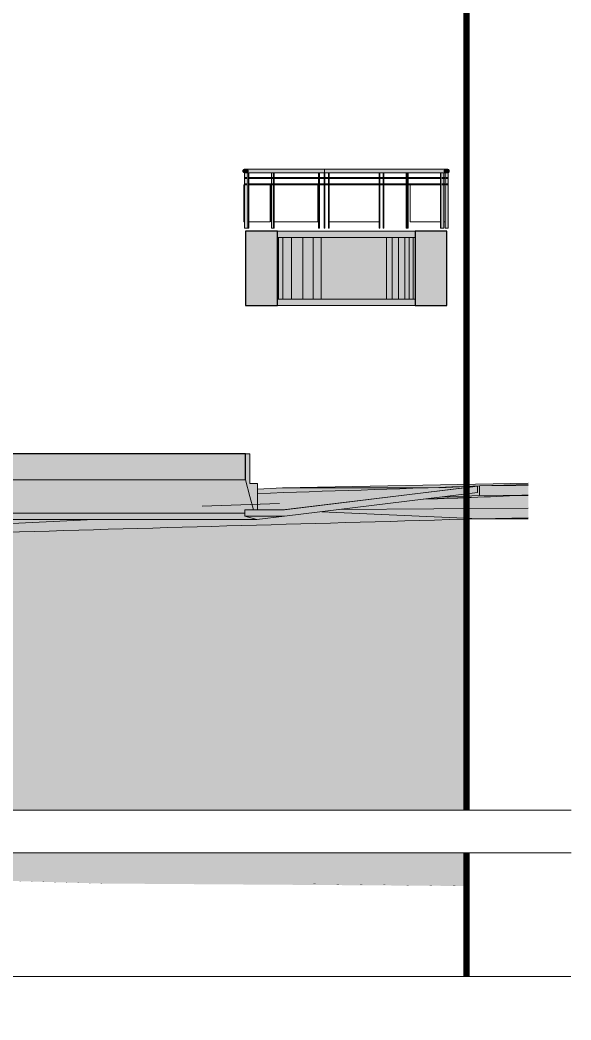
# Model space of a CAD drawing. Header units: millimetres. Extents: x 50357 to 985146, y 723188 to 1803594.
# Drawn here: x 883473 to 892174, y 723188 to 738973 of the extents above; entities that cross this region are included whole.
import ezdxf

# ---------------------------------------------------------------- set-up
doc = ezdxf.new("R2010")
doc.units = ezdxf.units.MM
doc.header["$LTSCALE"] = 3
doc.header["$MEASUREMENT"] = 0
doc.linetypes.add('DASHED', pattern=[19.05, 12.7, -6.35])
doc.layers.add('-OAP1141_', color=7, linetype='DASHED', lineweight=18)
for name, color, linetype, lineweight, true_color in [('-Surrender Hatch in Pink', 7, 'Continuous', 40, 0xffc2c2), ('-Surrender line', 7, 'Continuous', 40, 0xff7575), ('A-FLOR', 7, 'Continuous', 5, 0x6e6e6e), ('A-FLOR-HRAL', 7, 'Continuous', 13, 0x6e6e6e), ('ADS060', 7, 'Continuous', 35, 0x6e6e6e), ('Q-CASE', 7, 'Continuous', 13, 0x6e6e6e), ('S-STRS', 7, 'Continuous', 13, 0x6e6e6e)]:
    doc.layers.add(name, color=color, linetype=linetype, lineweight=lineweight, true_color=true_color)

# ---------------------------------------------------------------- blocks, each defined once
blk = doc.blocks.new('Casework 3 - Casework 1-28216-SEC D_1')
at = {"layer": 'Q-CASE', "lineweight": 9}
h = blk.add_hatch(dxfattribs=at)
h.set_pattern_fill('FP_10', color=256, style=0, pattern_type=2)
h.set_pattern_definition([(0, (-609724, 13871), (812.8, 203.2), [33.528, -576.072, 33.528, -576.072, -3251.2]), (0, (-609724, 13871), (812.8, 203.2), [-1219.2, 33.528, -1185.672, 33.528, -576.072, -1422.4]), (0, (-609724, 13871), (812.8, 203.2), [-3048, 33.528, -372.872, 33.528, -982.472]), (120, (-609419.2, 13972.6), (-582.37636, 602.30545), [33.528, -576.072, 33.528, -3827.272]), (120, (-609419.2, 13972.6), (-582.37636, 602.30545), [-643.128, -576.072, 33.528, -1185.672, -2032]), (120, (-609419.2, 13972.6), (-582.37636, 602.30545), [-2438.4, 33.528, -576.072, 33.528, -1388.872]), (120, (-609419.2, 13972.6), (-582.37636, 602.30545), [-3081.528, -372.872, 33.528, -982.472]), (240, (-609317.6, 14379), (-230.42364, -805.50545), [33.528, -576.072, 33.528, -3827.272]), (240, (-609317.6, 14379), (-230.42364, -805.50545), [-643.128, -576.072, 33.528, -1185.672, -2032]), (240, (-609317.6, 14379), (-230.42364, -805.50545), [-2438.4, 33.528, -576.072, 33.528, -1388.872]), (240, (-609317.6, 14379), (-230.42364, -805.50545), [-3081.528, -372.872, 33.528, -982.472])])
h.paths.add_polyline_path([(-682308, 10275), (-681308, 10275), (-681308, 11450), (-682308, 11450), (-682308, 10281)], flags=0)
h.paths.add_polyline_path([(-658919, 10275), (-658919, 11450), (-659419, 11450), (-659419, 10275)], flags=0)
h.paths.add_polyline_path([(-661595, 10275), (-661595, 11450), (-662100, 11450), (-662100, 10275)], flags=0)
h.paths.add_polyline_path([(-677967, 10275), (-677967, 11450), (-678469, 11450), (-678469, 10275)], flags=0)
for points in [[(-681306, 10375), (-681306, 11350), (-681308, 11350), (-681308, 10375)], [(-681283, 10375), (-681283, 11350), (-681306, 11350), (-681306, 10375)], [(-681257, 10375), (-681257, 11350), (-681283, 11350), (-681283, 10375)], [(-681217, 10375), (-681217, 11350), (-681257, 11350), (-681257, 10375)], [(-681162, 10375), (-681162, 11350), (-681217, 11350), (-681217, 10375)], [(-681080, 10375), (-681080, 11350), (-681162, 11350), (-681162, 10375)], [(-680994, 10375), (-680994, 11350), (-681080, 11350), (-681080, 10375)], [(-680911, 10375), (-680911, 11350), (-680994, 11350), (-680994, 10375), (-680957, 10375)], [(-680832, 10375), (-680832, 11350), (-680911, 11350), (-680911, 10375)], [(-679421, 10375), (-679421, 11350), (-680832, 11350), (-680832, 10375)], [(-679349, 10375), (-679349, 11350), (-679421, 11350), (-679421, 10375)], [(-679234, 10375), (-679234, 11350), (-679349, 11350), (-679349, 10375)], [(-679114, 10375), (-679114, 11350), (-679234, 11350), (-679234, 10375)], [(-679025, 10375), (-679025, 11350), (-679114, 11350), (-679114, 10375)], [(-678913, 10375), (-678913, 11350), (-679025, 11350), (-679025, 10375)], [(-678810, 10375), (-678810, 11350), (-678913, 11350), (-678913, 10375)], [(-678743, 10375), (-678743, 11350), (-678810, 11350), (-678810, 10375)], [(-678710, 10375), (-678710, 11350), (-678743, 11350), (-678743, 10375)], [(-678469, 10375), (-678469, 11350), (-678710, 11350), (-678710, 10375)], [(-661579, 10375), (-661579, 11350), (-661595, 11350), (-661595, 10375)], [(-661509, 10375), (-661509, 11350), (-661579, 11350), (-661579, 10375)], [(-661374, 10375), (-661374, 11350), (-661509, 11350), (-661509, 10375)], [(-661191, 10375), (-661191, 11350), (-661374, 11350), (-661374, 10375)], [(-661031, 10375), (-661031, 11350), (-661191, 11350), (-661191, 10375)], [(-660966, 10375), (-660906, 10375), (-660906, 11350), (-661031, 11350), (-661031, 10375)], [(-659873, 10375), (-659873, 11350), (-660906, 11350), (-660906, 10375)], [(-659784, 10375), (-659784, 11350), (-659873, 11350), (-659873, 10375)], [(-659680, 10375), (-659680, 11350), (-659784, 11350), (-659784, 10375)], [(-659583, 10375), (-659583, 11350), (-659680, 11350), (-659680, 10375)], [(-659514, 10375), (-659514, 11350), (-659583, 11350), (-659583, 10375)], [(-659453, 10375), (-659453, 11350), (-659514, 11350), (-659514, 10375)], [(-659419, 10375), (-659419, 11350), (-659453, 11350), (-659453, 10375)]]:
    blk.add_hatch(color=256, dxfattribs=at).paths.add_polyline_path(points, flags=0)
at = {"layer": 'Q-CASE', "lineweight": 25}
for p, q in [((-681308, 11450), (-682308, 11450)), ((-682308, 11450), (-682308, 10275)), ((-681308, 10275), (-681308, 11450)), ((-677967, 11450), (-678469, 11450)), ((-678469, 11450), (-678469, 10275)), ((-677967, 10275), (-677967, 11450)), ((-661595, 11450), (-662100, 11450)), ((-662100, 11450), (-662100, 10275)), ((-661595, 10275), (-661595, 11450)), ((-658919, 11450), (-659419, 11450)), ((-659419, 11450), (-659419, 10275)), ((-658919, 10275), (-658919, 11450)), ((-682308, 10275), (-681308, 10275)), ((-678469, 10275), (-677967, 10275)), ((-662100, 10275), (-661595, 10275)), ((-659419, 10275), (-658919, 10275))]:
    blk.add_line(p, q, dxfattribs=at)
at = {"layer": 'Q-CASE', "lineweight": 9}
for p, q in [((-658919, 10275), (-658919, 11450)), ((-658919, 11450), (-658919, 11450)), ((-681306, 10375), (-681306, 11350)), ((-681283, 10375), (-681283, 11350)), ((-681257, 10375), (-681257, 11350)), ((-681217, 10375), (-681217, 11350)), ((-681162, 10375), (-681162, 11350)), ((-681080, 10375), (-681080, 11350)), ((-680994, 10375), (-680994, 11350)), ((-680911, 10375), (-680911, 11350)), ((-680832, 10375), (-680832, 11350)), ((-679421, 10375), (-679421, 11350)), ((-679349, 10375), (-679349, 11350)), ((-679234, 10375), (-679234, 11350)), ((-679114, 10375), (-679114, 11350)), ((-679025, 10375), (-679025, 11350)), ((-678913, 10375), (-678913, 11350)), ((-678810, 10375), (-678810, 11350)), ((-678743, 10375), (-678743, 11350)), ((-678710, 10375), (-678710, 11350)), ((-661579, 10375), (-661579, 11350)), ((-661509, 10375), (-661509, 11350)), ((-661374, 10375), (-661374, 11350)), ((-661191, 10375), (-661191, 11350)), ((-661031, 10375), (-661031, 11350)), ((-660906, 10375), (-660906, 11350)), ((-659873, 10375), (-659873, 11350)), ((-659784, 10375), (-659784, 11350)), ((-659680, 10375), (-659680, 11350)), ((-659583, 10375), (-659583, 11350)), ((-659514, 10375), (-659514, 11350)), ((-659453, 10375), (-659453, 11350)), ((-658919, 10275), (-658919, 10275))]:
    blk.add_line(p, q, dxfattribs=at)
blk = doc.blocks.new('Railing - Railing-28252-SEC D_1')
at = {"layer": 'A-FLOR-HRAL', "lineweight": 9}
for points in [[(-662094, 12370), (-662082, 12373), (-662071, 12379), (-662063, 12388), (-662059, 12400), (-662063, 12412), (-662071, 12421), (-662082, 12427), (-662094, 12430), (-662106, 12430), (-662118, 12427), (-662129, 12421), (-662137, 12412), (-662140, 12400), (-662137, 12388), (-662129, 12379), (-662118, 12373), (-662106, 12370)], [(-662046, 12400), (-662048, 12410), (-662052, 12415), (-662054, 12418), (-662063, 12424), (-662071, 12428), (-662073, 12429), (-662082, 12430), (-662094, 12430), (-662078, 12425), (-662071, 12421), (-662062, 12410), (-662059, 12400), (-662047, 12400)], [(-662081, 12370), (-662071, 12372), (-662066, 12374), (-662059, 12378), (-662052, 12385), (-662048, 12390), (-662046, 12397), (-662047, 12400), (-662059, 12400), (-662063, 12388), (-662071, 12379), (-662085, 12372), (-662094, 12370), (-662088, 12370)], [(-660971, 12370), (-660850, 12371), (-660850, 12400), (-662046, 12400), (-662048, 12390), (-662052, 12385), (-662057, 12379), (-662060, 12377), (-662071, 12372), (-662080, 12370), (-662077, 12370), (-661967, 12370), (-661646, 12370), (-661070, 12370)], [(-661799, 12400), (-660850, 12400), (-660850, 12430), (-661768, 12430), (-662073, 12429), (-662066, 12426), (-662057, 12421), (-662052, 12415), (-662048, 12410), (-662047, 12406), (-662046, 12400), (-661807, 12400)], [(-662061, 11500), (-662061, 12370), (-662062, 12370), (-662062, 11500)], [(-662047, 11500), (-662047, 12370), (-662061, 12370), (-662061, 11500)], [(-662044, 11500), (-662044, 12370), (-662047, 12370), (-662047, 11500)], [(-661686, 11500), (-661654, 11500), (-661654, 12370), (-661686, 12370), (-661686, 12300), (-661663, 12300), (-661663, 12280), (-661686, 12279), (-661686, 12200), (-661663, 12200), (-661663, 12180), (-661686, 12180), (-661686, 12044)], [(-661644, 11500), (-661644, 12370), (-661654, 12370), (-661654, 11500)], [(-660947, 11500), (-660943, 11500), (-660944, 12370), (-660947, 12370), (-660947, 12300), (-660944, 12300), (-660944, 12280), (-660947, 12279), (-660947, 12200), (-660944, 12200), (-660944, 12180), (-660947, 12180), (-660947, 12044)], [(-660931, 11500), (-660931, 12370), (-660943, 12370), (-660943, 11500)], [(-660844, 11500), (-660844, 12370), (-660856, 12370), (-660856, 11500)], [(-660586, 12370), (-659918, 12371), (-659918, 12400), (-660850, 12400), (-660850, 12370), (-660599, 12370)], [(-660778, 11500), (-660778, 12370), (-660790, 12370), (-660790, 11500)], [(-659978, 11500), (-659978, 12370), (-659990, 12370), (-659990, 11500)], [(-659912, 11500), (-659912, 12370), (-659924, 12370), (-659924, 11500)], [(-659547, 11500), (-659547, 12370), (-659559, 12370), (-659559, 11500)], [(-659529, 11500), (-659529, 12180), (-659542, 12180), (-659542, 12200), (-659529, 12200), (-659529, 12280), (-659542, 12280), (-659542, 12300), (-659529, 12300), (-659529, 12370), (-659547, 12370), (-659547, 11500)], [(-659014, 11500), (-659014, 12370), (-659019, 12370), (-659019, 11500)], [(-658968, 11500), (-658968, 12180), (-659002, 12180), (-659002, 12200), (-658968, 12200), (-658968, 12280), (-659002, 12280), (-659002, 12300), (-658968, 12300), (-658968, 12370), (-659014, 12370), (-659014, 11500)], [(-658917, 12370), (-658909, 12371), (-658901, 12374), (-658894, 12378), (-658889, 12382), (-658884, 12389), (-658882, 12394), (-658881, 12400), (-658882, 12406), (-658885, 12412), (-658889, 12418), (-658894, 12422), (-658901, 12426), (-658909, 12429), (-658917, 12430), (-658925, 12430), (-658934, 12429), (-658941, 12426), (-658948, 12422), (-658954, 12418), (-658958, 12412), (-658960, 12406), (-658961, 12397), (-658960, 12394), (-658958, 12388), (-658954, 12382), (-658948, 12378), (-658941, 12374), (-658934, 12371), (-658925, 12370)], [(-662122, 11600), (-662122, 12180), (-662126, 12180), (-662126, 11600)], [(-662090, 12280), (-662090, 12300), (-662111, 12300), (-662111, 12280)], [(-662090, 12180), (-662090, 12200), (-662111, 12200), (-662111, 12180)], [(-662077, 12280), (-662077, 12300), (-662090, 12300), (-662090, 12280)], [(-662077, 12180), (-662077, 12200), (-662090, 12200), (-662090, 12180)], [(-661693, 11600), (-661693, 12180), (-661695, 12180), (-661695, 11600)], [(-658911, 12280), (-658911, 12300), (-658931, 12300), (-658931, 12280)], [(-658911, 12180), (-658911, 12200), (-658931, 12200), (-658931, 12180)], [(-660856, 11500), (-660856, 11500), (-660856, 12044)], [(-660778, 11500), (-660778, 11500), (-660778, 11600)]]:
    blk.add_hatch(color=256, dxfattribs=at).paths.add_polyline_path(points, flags=0)
h = blk.add_hatch(color=256, dxfattribs=at)
h.paths.add_polyline_path([(-662112, 11500), (-662062, 11500), (-662062, 12370), (-662112, 12370), (-662112, 12044)], flags=0)
h.paths.add_polyline_path([(-662077, 12180), (-662111, 12180), (-662111, 12200), (-662077, 12200)], flags=0)
h.paths.add_polyline_path([(-662090, 12280), (-662111, 12280), (-662111, 12300), (-662077, 12300), (-662077, 12280)], flags=0)
h = blk.add_hatch(color=256, dxfattribs=at)
h.paths.add_polyline_path([(-660268, 12400), (-659918, 12400), (-659918, 12430), (-660758, 12430), (-660850, 12430), (-660850, 12400), (-660272, 12400)], flags=0)
h.paths.add_polyline_path([(-660850, 12406), (-660850, 12406), (-660833, 12410)], flags=0)
h = blk.add_hatch(color=256, dxfattribs=at)
h.paths.add_polyline_path([(-659241, 12400), (-658961, 12400), (-658960, 12406), (-658955, 12416), (-658953, 12418), (-658947, 12423), (-658941, 12426), (-658926, 12430), (-659918, 12429), (-659918, 12400), (-659260, 12400)], flags=0)
h.paths.add_polyline_path([(-659896, 12416), (-659918, 12418), (-659918, 12418)], flags=0)
h = blk.add_hatch(color=256, dxfattribs=at)
h.paths.add_polyline_path([(-659213, 12370), (-658934, 12371), (-658941, 12374), (-658948, 12378), (-658955, 12384), (-658958, 12388), (-658961, 12397), (-658961, 12400), (-659918, 12400), (-659918, 12370), (-659405, 12370), (-659282, 12370)], flags=0)
h.paths.add_polyline_path([(-659821, 12377), (-659918, 12378), (-659918, 12378), (-659875, 12377)], flags=0)
h.paths.add_polyline_path([(-659918, 12382), (-659918, 12382), (-659837, 12384)], flags=0)
h = blk.add_hatch(color=256, dxfattribs=at)
h.paths.add_polyline_path([(-658896, 11500), (-658896, 12370), (-658946, 12370), (-658946, 11500)], flags=0)
h.paths.add_polyline_path([(-658931, 12180), (-658931, 12200), (-658911, 12200), (-658911, 12180)], flags=0)
h.paths.add_polyline_path([(-658911, 12280), (-658931, 12280), (-658931, 12300), (-658911, 12300)], flags=0)
h = blk.add_hatch(color=256, dxfattribs=at)
h.paths.add_polyline_path([(-660856, 12280), (-660856, 12300), (-660931, 12300), (-660931, 12280), (-660862, 12280)], flags=0)
h.paths.add_polyline_path([(-662014, 12280), (-661663, 12280), (-661663, 12300), (-662044, 12300), (-662044, 12280)], flags=0)
h.paths.add_polyline_path([(-662061, 12280), (-662060, 12280), (-662061, 12287)], flags=0)
h.paths.add_polyline_path([(-660944, 12280), (-660944, 12300), (-661644, 12300), (-661644, 12280), (-660966, 12280)], flags=0)
h = blk.add_hatch(color=256, dxfattribs=at)
h.paths.add_polyline_path([(-661832, 12180), (-661663, 12180), (-661663, 12200), (-662044, 12200), (-662044, 12180), (-661903, 12180)], flags=0)
h.paths.add_polyline_path([(-660856, 12180), (-660856, 12200), (-660931, 12200), (-660931, 12180)], flags=0)
h.paths.add_polyline_path([(-660944, 12180), (-660944, 12200), (-661644, 12200), (-661644, 12180), (-660966, 12180)], flags=0)
h.paths.add_polyline_path([(-662061, 12180), (-662060, 12180), (-662061, 12187)], flags=0)
h = blk.add_hatch(color=256, dxfattribs=at)
h.paths.add_polyline_path([(-659924, 12280), (-659925, 12300), (-659978, 12300), (-659978, 12280), (-659925, 12280)], flags=0)
h.paths.add_polyline_path([(-660844, 12280), (-660790, 12280), (-660790, 12300), (-660844, 12300)], flags=0)
h.paths.add_polyline_path([(-660778, 12280), (-659990, 12280), (-659990, 12300), (-660778, 12300)], flags=0)
h = blk.add_hatch(color=256, dxfattribs=at)
h.paths.add_polyline_path([(-660550, 12180), (-659990, 12180), (-659990, 12200), (-660778, 12200), (-660778, 12180)], flags=0)
h.paths.add_polyline_path([(-660844, 12180), (-660790, 12180), (-660790, 12200), (-660844, 12200)], flags=0)
h.paths.add_polyline_path([(-659924, 12180), (-659924, 12200), (-659978, 12200), (-659978, 12180)], flags=0)
h = blk.add_hatch(color=256, dxfattribs=at)
h.paths.add_polyline_path([(-659302, 12280), (-659019, 12280), (-659019, 12300), (-659542, 12300), (-659542, 12280), (-659393, 12280)], flags=0)
h.paths.add_polyline_path([(-658955, 12280), (-658946, 12280), (-658946, 12300), (-659002, 12300), (-659002, 12280), (-658986, 12280)], flags=0)
h.paths.add_polyline_path([(-659912, 12280), (-659559, 12280), (-659559, 12300), (-659912, 12299)], flags=0)
h = blk.add_hatch(color=256, dxfattribs=at)
h.paths.add_polyline_path([(-659302, 12180), (-659019, 12180), (-659019, 12200), (-659542, 12200), (-659542, 12180), (-659393, 12180)], flags=0)
h.paths.add_polyline_path([(-658955, 12180), (-658946, 12180), (-658946, 12200), (-659002, 12200), (-659002, 12180), (-658986, 12180)], flags=0)
h.paths.add_polyline_path([(-659808, 12180), (-659559, 12180), (-659559, 12200), (-659912, 12199), (-659912, 12180)], flags=0)
for p, q in [((-662112, 11500), (-662112, 12370)), ((-662062, 12370), (-662112, 12370)), ((-662086, 12430), (-662100, 12430)), ((-662100, 12370), (-662086, 12370)), ((-662083, 12430), (-662086, 12430)), ((-662083, 12370), (-662086, 12370)), ((-662029, 12430), (-662083, 12430)), ((-662029, 12370), (-662083, 12370)), ((-662061, 12370), (-662062, 12370)), ((-662062, 12370), (-662062, 11500)), ((-662047, 12370), (-662061, 12370)), ((-662061, 11500), (-662061, 12370)), ((-662044, 12370), (-662047, 12370)), ((-662047, 12370), (-662047, 11500)), ((-662044, 11500), (-662044, 12370)), ((-661938, 12430), (-662029, 12430)), ((-661938, 12370), (-662029, 12370)), ((-661814, 12430), (-661938, 12430)), ((-661814, 12370), (-661938, 12370)), ((-661660, 12430), (-661814, 12430)), ((-661660, 12370), (-661814, 12370)), ((-661686, 12300), (-661686, 12370)), ((-661654, 12370), (-661686, 12370)), ((-661480, 12430), (-661660, 12430)), ((-661480, 12370), (-661660, 12370)), ((-661644, 12370), (-661654, 12370)), ((-661654, 12370), (-661654, 11500)), ((-661644, 11500), (-661644, 12370)), ((-661281, 12430), (-661480, 12430)), ((-661281, 12370), (-661480, 12370)), ((-661069, 12430), (-661281, 12430)), ((-661069, 12370), (-661281, 12370)), ((-660850, 12430), (-661069, 12430)), ((-660850, 12370), (-661069, 12370)), ((-660947, 12300), (-660947, 12370)), ((-660943, 12370), (-660947, 12370)), ((-660931, 12370), (-660943, 12370)), ((-660943, 12370), (-660943, 11500)), ((-660931, 11500), (-660931, 12370)), ((-660856, 12300), (-660856, 12370)), ((-660844, 12370), (-660856, 12370)), ((-660856, 12370), (-660856, 11500)), ((-660856, 12370), (-660856, 12370)), ((-659918, 12430), (-660850, 12430)), ((-660850, 12370), (-659918, 12370)), ((-660844, 11500), (-660844, 12370)), ((-660778, 12370), (-660790, 12370)), ((-660790, 12370), (-660790, 11500)), ((-660778, 11500), (-660778, 12370)), ((-660778, 12370), (-660778, 12370)), ((-659978, 12370), (-659990, 12370)), ((-659990, 12370), (-659990, 11500)), ((-659978, 11500), (-659978, 12370)), ((-659978, 12370), (-659978, 12370)), ((-659912, 12370), (-659924, 12370)), ((-659924, 12370), (-659924, 11500)), ((-659916, 12430), (-659918, 12430)), ((-659916, 12370), (-659918, 12370)), ((-659743, 12430), (-659916, 12430)), ((-659743, 12370), (-659916, 12370)), ((-659912, 11500), (-659912, 12370)), ((-659912, 12370), (-659912, 12370)), ((-659575, 12430), (-659743, 12430)), ((-659575, 12370), (-659743, 12370)), ((-659418, 12430), (-659575, 12430)), ((-659418, 12370), (-659575, 12370)), ((-659547, 12370), (-659559, 12370)), ((-659559, 12370), (-659559, 11500)), ((-659547, 11500), (-659547, 12370)), ((-659547, 12370), (-659529, 12370)), ((-659529, 12370), (-659529, 12300)), ((-659276, 12430), (-659418, 12430)), ((-659276, 12370), (-659418, 12370)), ((-659154, 12430), (-659276, 12430)), ((-659154, 12370), (-659276, 12370)), ((-659054, 12430), (-659154, 12430)), ((-659054, 12370), (-659154, 12370)), ((-658981, 12430), (-659054, 12430)), ((-658981, 12370), (-659054, 12370)), ((-659014, 12370), (-659019, 12370)), ((-659019, 12370), (-659019, 11500)), ((-659014, 11500), (-659014, 12370)), ((-659014, 12370), (-658968, 12370)), ((-658936, 12430), (-658981, 12430)), ((-658936, 12370), (-658981, 12370)), ((-658968, 12370), (-658968, 12300)), ((-658946, 11500), (-658946, 12370)), ((-658946, 12370), (-658896, 12370)), ((-658921, 12430), (-658936, 12430)), ((-658921, 12370), (-658936, 12370)), ((-658921, 12430), (-658921, 12430)), ((-658921, 12430), (-658916, 12430)), ((-658921, 12370), (-658921, 12370)), ((-658917, 12370), (-658921, 12370)), ((-658908, 12372), (-658917, 12370)), ((-658916, 12430), (-658907, 12428)), ((-658900, 12374), (-658908, 12372)), ((-658907, 12428), (-658899, 12425)), ((-658894, 12378), (-658900, 12374)), ((-658899, 12425), (-658892, 12420)), ((-658896, 12370), (-658896, 12370)), ((-658896, 12370), (-658896, 11500)), ((-658888, 12383), (-658894, 12378)), ((-658892, 12420), (-658886, 12415)), ((-658884, 12388), (-658888, 12383)), ((-658886, 12415), (-658883, 12409)), ((-658882, 12394), (-658884, 12388)), ((-658883, 12409), (-658882, 12404)), ((-658882, 12404), (-658881, 12400)), ((-658881, 12400), (-658882, 12394)), ((-662126, 11600), (-662126, 12180)), ((-662126, 12180), (-662122, 12180)), ((-662122, 12180), (-662122, 11600)), ((-662112, 12180), (-662122, 12180)), ((-662090, 12300), (-662076, 12300)), ((-662076, 12280), (-662090, 12280)), ((-662090, 12200), (-662076, 12200)), ((-662076, 12180), (-662090, 12180)), ((-662045, 12300), (-661663, 12300)), ((-661663, 12280), (-662045, 12280)), ((-662045, 12200), (-661663, 12200)), ((-661663, 12180), (-662045, 12180)), ((-661710, 11600), (-661710, 12180)), ((-661695, 11600), (-661695, 12180)), ((-661693, 12180), (-661693, 11600)), ((-661686, 12200), (-661686, 12279)), ((-661686, 11500), (-661686, 12180)), ((-661645, 12300), (-660943, 12300)), ((-660943, 12280), (-661645, 12280)), ((-661645, 12200), (-660943, 12200)), ((-660943, 12180), (-661645, 12180)), ((-660954, 11600), (-660954, 12180)), ((-660947, 12200), (-660947, 12279)), ((-660947, 11500), (-660947, 12180)), ((-660931, 12300), (-660856, 12300)), ((-660856, 12280), (-660931, 12280)), ((-660931, 12200), (-660856, 12200)), ((-660856, 12180), (-660931, 12180)), ((-660856, 12200), (-660856, 12279)), ((-660856, 11500), (-660856, 12180)), ((-660844, 12300), (-660790, 12300)), ((-660790, 12280), (-660844, 12280)), ((-660844, 12200), (-660790, 12200)), ((-660790, 12180), (-660844, 12180)), ((-660778, 12300), (-659990, 12300)), ((-659990, 12280), (-660778, 12280)), ((-660778, 12200), (-659990, 12200)), ((-659990, 12180), (-660778, 12180)), ((-659978, 12300), (-659925, 12300)), ((-659925, 12280), (-659978, 12280)), ((-659978, 12200), (-659924, 12200)), ((-659924, 12180), (-659978, 12180)), ((-659912, 12300), (-659558, 12300)), ((-659558, 12280), (-659912, 12280)), ((-659912, 12200), (-659558, 12200)), ((-659558, 12180), (-659912, 12180)), ((-659542, 12300), (-659018, 12300)), ((-659018, 12280), (-659542, 12280)), ((-659542, 12200), (-659018, 12200)), ((-659018, 12180), (-659542, 12180)), ((-659529, 12279), (-659529, 12200)), ((-659529, 12180), (-659529, 11500)), ((-659500, 12180), (-659500, 11600)), ((-659000, 12300), (-658944, 12300)), ((-658944, 12280), (-659000, 12280)), ((-659000, 12200), (-658944, 12200)), ((-658944, 12180), (-659000, 12180)), ((-658968, 12279), (-658968, 12200)), ((-658968, 12180), (-658968, 11500)), ((-658911, 12280), (-658911, 12300)), ((-658911, 12180), (-658911, 12200)), ((-662122, 11600), (-662126, 11600)), ((-662122, 11600), (-662112, 11600)), ((-662044, 11600), (-661710, 11600)), ((-661693, 11600), (-661695, 11600)), ((-661693, 11600), (-661686, 11600)), ((-661644, 11600), (-660954, 11600)), ((-660778, 11600), (-659990, 11600)), ((-659500, 11600), (-659019, 11600)), ((-658968, 11600), (-658946, 11600)), ((-662062, 11500), (-662112, 11500)), ((-662062, 11500), (-662061, 11500)), ((-662047, 11500), (-662061, 11500)), ((-662047, 11500), (-662044, 11500)), ((-661654, 11500), (-661686, 11500)), ((-661654, 11500), (-661644, 11500)), ((-660943, 11500), (-660947, 11500)), ((-660943, 11500), (-660931, 11500)), ((-660856, 11500), (-660844, 11500)), ((-660856, 11500), (-660856, 11500)), ((-660790, 11500), (-660778, 11500)), ((-660778, 11500), (-660778, 11500)), ((-659990, 11500), (-659978, 11500)), ((-659978, 11500), (-659978, 11500)), ((-659924, 11500), (-659912, 11500)), ((-659912, 11500), (-659912, 11500)), ((-659559, 11500), (-659547, 11500)), ((-659529, 11500), (-659547, 11500)), ((-659019, 11500), (-659014, 11500)), ((-658968, 11500), (-659014, 11500)), ((-658896, 11500), (-658946, 11500)), ((-658896, 11500), (-658896, 11500))]:
    blk.add_line(p, q, dxfattribs=at)
at = {"layer": 'A-FLOR-HRAL'}
for p, q in [((-658960, 12406), (-658961, 12400)), ((-658961, 12400), (-658960, 12394)), ((-658958, 12412), (-658960, 12406)), ((-658960, 12394), (-658958, 12388)), ((-658954, 12418), (-658958, 12412)), ((-658958, 12388), (-658954, 12382)), ((-658948, 12422), (-658954, 12418)), ((-658954, 12382), (-658948, 12378)), ((-658941, 12426), (-658948, 12422)), ((-658948, 12378), (-658941, 12374)), ((-658934, 12429), (-658941, 12426)), ((-658941, 12374), (-658934, 12371)), ((-658925, 12430), (-658934, 12429)), ((-658934, 12371), (-658925, 12370)), ((-658917, 12430), (-658925, 12430)), ((-658925, 12370), (-658917, 12370)), ((-658909, 12429), (-658917, 12430)), ((-658917, 12370), (-658909, 12371)), ((-658901, 12426), (-658909, 12429)), ((-658909, 12371), (-658901, 12374)), ((-658894, 12422), (-658901, 12426)), ((-658901, 12374), (-658894, 12378)), ((-658889, 12418), (-658894, 12422)), ((-658894, 12378), (-658889, 12382)), ((-658885, 12412), (-658889, 12418)), ((-658889, 12382), (-658885, 12388)), ((-658882, 12406), (-658885, 12412)), ((-658885, 12388), (-658882, 12394)), ((-658881, 12400), (-658882, 12406)), ((-658882, 12394), (-658881, 12400)), ((-662090, 12300), (-662111, 12300)), ((-662111, 12300), (-662111, 12280)), ((-662111, 12280), (-662090, 12280)), ((-662090, 12200), (-662111, 12200)), ((-662111, 12200), (-662111, 12180)), ((-662111, 12180), (-662090, 12180)), ((-662090, 12280), (-662090, 12300)), ((-662090, 12180), (-662090, 12200)), ((-658911, 12300), (-658931, 12300)), ((-658931, 12300), (-658931, 12280)), ((-658931, 12280), (-658911, 12280)), ((-658911, 12200), (-658931, 12200)), ((-658931, 12200), (-658931, 12180)), ((-658931, 12180), (-658911, 12180)), ((-658911, 12280), (-658911, 12300)), ((-658911, 12180), (-658911, 12200))]:
    blk.add_line(p, q, dxfattribs=at)
for points in [[(-662059, 12400), (-662059, 12402), (-662060, 12405), (-662061, 12409), (-662062, 12410), (-662063, 12412), (-662064, 12414), (-662066, 12417), (-662068, 12419), (-662070, 12420), (-662071, 12421), (-662073, 12423), (-662076, 12424), (-662079, 12426), (-662082, 12427), (-662084, 12428), (-662088, 12429), (-662096, 12430), (-662104, 12430), (-662111, 12429), (-662115, 12428), (-662118, 12427), (-662122, 12425), (-662126, 12423), (-662128, 12422), (-662129, 12421), (-662131, 12419), (-662133, 12417), (-662136, 12414), (-662137, 12412), (-662138, 12411), (-662139, 12408), (-662140, 12405), (-662140, 12402), (-662140, 12400)], [(-662140, 12400), (-662140, 12398), (-662140, 12395), (-662138, 12391), (-662138, 12390), (-662137, 12388), (-662135, 12386), (-662133, 12383), (-662132, 12381), (-662130, 12380), (-662128, 12379), (-662126, 12377), (-662124, 12376), (-662121, 12374), (-662118, 12373), (-662115, 12372), (-662111, 12371), (-662104, 12370), (-662096, 12370), (-662089, 12371), (-662084, 12372), (-662081, 12373), (-662077, 12375), (-662074, 12377), (-662072, 12378), (-662070, 12379), (-662069, 12381), (-662066, 12383), (-662064, 12386), (-662063, 12388), (-662062, 12389), (-662061, 12392), (-662060, 12395), (-662059, 12398), (-662059, 12400)]]:
    blk.add_open_spline(points, degree=3, knots=[0, 0, 0, 0, 0.055556, 0.083333, 0.097222, 0.111111, 0.138889, 0.166667, 0.194444, 0.208333, 0.222222, 0.25, 0.277778, 0.305556, 0.333333, 0.361111, 0.388889, 0.444444, 0.555556, 0.611111, 0.638889, 0.666667, 0.708333, 0.75, 0.770833, 0.78125, 0.791667, 0.833333, 0.875, 0.885417, 0.895833, 0.916667, 0.958333, 1, 1, 1, 1], dxfattribs=at)
at = {"layer": 'A-FLOR-HRAL', "lineweight": 9}
blk.add_open_spline([(-660850, 12429), (-660850, 12429), (-660850, 12430), (-660850, 12430), (-660850, 12430)], degree=3, knots=[0.4000011, 0.4000011, 0.4000011, 0.4000011, 0.4666667, 0.5333333, 0.5333333, 0.5333333, 0.5333333], dxfattribs=at)
for points in [[(-660850, 12426), (-660850, 12427), (-660850, 12428), (-660850, 12429)], [(-660850, 12422), (-660850, 12424), (-660850, 12425), (-660850, 12426)], [(-660850, 12418), (-660850, 12419), (-660850, 12421), (-660850, 12422)], [(-660850, 12412), (-660850, 12414), (-660850, 12416), (-660850, 12418)], [(-660850, 12406), (-660850, 12408), (-660850, 12410), (-660850, 12412)], [(-660850, 12400), (-660850, 12402), (-660850, 12404), (-660850, 12406)], [(-660850, 12394), (-660850, 12396), (-660850, 12398), (-660850, 12400)], [(-660850, 12388), (-660850, 12390), (-660850, 12392), (-660850, 12394)], [(-660850, 12382), (-660850, 12384), (-660850, 12386), (-660850, 12388)], [(-660850, 12378), (-660850, 12379), (-660850, 12381), (-660850, 12382)], [(-660850, 12374), (-660850, 12375), (-660850, 12376), (-660850, 12378)], [(-660850, 12371), (-660850, 12372), (-660850, 12373), (-660850, 12374)]]:
    blk.add_open_spline(points, degree=3, dxfattribs=at)
blk = doc.blocks.new('Top Rail Type - Top Rail_Internal_-28262-SEC D_1')
at = {"layer": 'A-FLOR-HRAL', "lineweight": 9}
h = blk.add_hatch(color=256, dxfattribs=at)
h.paths.add_polyline_path([(-658917, 12370), (-658909, 12371), (-658901, 12374), (-658894, 12378), (-658889, 12382), (-658884, 12389), (-658882, 12394), (-658881, 12400), (-658882, 12406), (-658885, 12412), (-658889, 12418), (-658894, 12422), (-658901, 12426), (-658909, 12429), (-658917, 12430), (-658925, 12430), (-658934, 12429), (-658941, 12426), (-658948, 12422), (-658954, 12418), (-658958, 12412), (-658960, 12406), (-658961, 12397), (-658960, 12394), (-658958, 12388), (-658954, 12382), (-658948, 12378), (-658941, 12374), (-658934, 12371), (-658925, 12370)], flags=0)
h.paths.add_polyline_path([(-662094, 12370), (-662082, 12373), (-662071, 12379), (-662063, 12388), (-662059, 12400), (-662063, 12412), (-662071, 12421), (-662082, 12427), (-662094, 12430), (-662106, 12430), (-662118, 12427), (-662129, 12421), (-662137, 12412), (-662140, 12400), (-662137, 12388), (-662129, 12379), (-662118, 12373), (-662106, 12370)], flags=0)
for points in [[(-662046, 12400), (-662048, 12410), (-662052, 12415), (-662054, 12418), (-662063, 12424), (-662071, 12428), (-662073, 12429), (-662082, 12430), (-662094, 12430), (-662078, 12425), (-662071, 12421), (-662062, 12410), (-662059, 12400), (-662047, 12400)], [(-662081, 12370), (-662071, 12372), (-662066, 12374), (-662059, 12378), (-662052, 12385), (-662048, 12390), (-662046, 12397), (-662047, 12400), (-662059, 12400), (-662063, 12388), (-662071, 12379), (-662085, 12372), (-662094, 12370), (-662088, 12370)], [(-660971, 12370), (-660850, 12371), (-660850, 12400), (-662046, 12400), (-662048, 12390), (-662052, 12385), (-662057, 12379), (-662060, 12377), (-662071, 12372), (-662080, 12370), (-662077, 12370), (-661967, 12370), (-661646, 12370), (-661070, 12370)], [(-661770, 12400), (-660850, 12400), (-660850, 12430), (-661768, 12430), (-662073, 12429), (-662066, 12426), (-662057, 12421), (-662052, 12415), (-662048, 12410), (-662047, 12406), (-662046, 12400), (-661799, 12400)], [(-660586, 12370), (-659918, 12371), (-659918, 12400), (-660850, 12400), (-660850, 12370), (-660599, 12370)]]:
    blk.add_hatch(color=256, dxfattribs=at).paths.add_polyline_path(points, flags=0)
h = blk.add_hatch(color=256, dxfattribs=at)
h.paths.add_polyline_path([(-660268, 12400), (-659918, 12400), (-659918, 12430), (-660758, 12430), (-660850, 12430), (-660850, 12400), (-660272, 12400)], flags=0)
h.paths.add_polyline_path([(-660850, 12406), (-660850, 12406), (-660833, 12410)], flags=0)
h = blk.add_hatch(color=256, dxfattribs=at)
h.paths.add_polyline_path([(-659241, 12400), (-658961, 12400), (-658960, 12406), (-658955, 12416), (-658953, 12418), (-658947, 12423), (-658941, 12426), (-658926, 12430), (-659918, 12429), (-659918, 12400), (-659260, 12400)], flags=0)
h.paths.add_polyline_path([(-659896, 12416), (-659918, 12418), (-659918, 12418)], flags=0)
h = blk.add_hatch(color=256, dxfattribs=at)
h.paths.add_polyline_path([(-659213, 12370), (-658934, 12371), (-658941, 12374), (-658948, 12378), (-658955, 12384), (-658958, 12388), (-658961, 12397), (-658961, 12400), (-659918, 12400), (-659918, 12370), (-659405, 12370), (-659282, 12370)], flags=0)
h.paths.add_polyline_path([(-659821, 12377), (-659918, 12378), (-659918, 12378), (-659875, 12377)], flags=0)
h.paths.add_polyline_path([(-659918, 12382), (-659918, 12382), (-659837, 12384)], flags=0)
for p, q in [((-662086, 12430), (-662100, 12430)), ((-662100, 12370), (-662086, 12370)), ((-659918, 12430), (-660850, 12430)), ((-660850, 12370), (-659918, 12370)), ((-658921, 12430), (-658921, 12430)), ((-658921, 12370), (-658921, 12370))]:
    blk.add_line(p, q, dxfattribs=at)
at = {"layer": 'A-FLOR-HRAL', "lineweight": 9, "flags": 128}
for points in [[(-660850, 12430), (-661069, 12430), (-661281, 12430), (-661480, 12430), (-661660, 12430), (-661814, 12430), (-661938, 12430), (-662029, 12430), (-662083, 12430), (-662086, 12430)], [(-660850, 12370), (-661069, 12370), (-661281, 12370), (-661480, 12370), (-661660, 12370), (-661814, 12370), (-661938, 12370), (-662029, 12370), (-662083, 12370), (-662086, 12370)], [(-658921, 12430), (-658936, 12430), (-658981, 12430), (-659054, 12430), (-659154, 12430), (-659276, 12430), (-659418, 12430), (-659575, 12430), (-659743, 12430), (-659916, 12430), (-659918, 12430)], [(-658921, 12370), (-658936, 12370), (-658981, 12370), (-659054, 12370), (-659154, 12370), (-659276, 12370), (-659418, 12370), (-659575, 12370), (-659743, 12370), (-659916, 12370), (-659918, 12370)], [(-658881, 12400), (-658882, 12406), (-658885, 12412), (-658889, 12418), (-658894, 12422), (-658901, 12426), (-658909, 12429), (-658917, 12430), (-658925, 12430), (-658934, 12429), (-658941, 12426), (-658948, 12422), (-658954, 12418), (-658958, 12412), (-658960, 12406), (-658961, 12400)], [(-658961, 12400), (-658960, 12394), (-658958, 12388), (-658954, 12382), (-658948, 12378), (-658941, 12374), (-658934, 12371), (-658925, 12370), (-658917, 12370), (-658909, 12371), (-658901, 12374), (-658894, 12378), (-658889, 12382), (-658885, 12388), (-658882, 12394), (-658881, 12400)], [(-658921, 12430), (-658916, 12430), (-658907, 12428), (-658899, 12425), (-658892, 12420), (-658886, 12415), (-658883, 12409), (-658882, 12404), (-658881, 12400)], [(-658881, 12400), (-658882, 12394), (-658884, 12388), (-658888, 12383), (-658894, 12378), (-658900, 12374), (-658908, 12372), (-658917, 12370), (-658921, 12370)]]:
    blk.add_lwpolyline(points, dxfattribs=at)
at = {"layer": 'A-FLOR-HRAL', "lineweight": 9}
for points, knots in [([(-662059, 12400), (-662059, 12402), (-662060, 12405), (-662061, 12409), (-662062, 12410), (-662063, 12412), (-662064, 12414), (-662066, 12417), (-662068, 12419), (-662070, 12420), (-662071, 12421), (-662073, 12423), (-662076, 12424), (-662079, 12426), (-662082, 12427), (-662084, 12428), (-662088, 12429), (-662096, 12430), (-662104, 12430), (-662111, 12429), (-662115, 12428), (-662118, 12427), (-662122, 12425), (-662126, 12423), (-662128, 12422), (-662129, 12421), (-662131, 12419), (-662133, 12417), (-662136, 12414), (-662137, 12412), (-662138, 12411), (-662139, 12408), (-662140, 12405), (-662140, 12402), (-662140, 12400)], [0, 0, 0, 0, 0.055556, 0.083333, 0.097222, 0.111111, 0.138889, 0.166667, 0.194444, 0.208333, 0.222222, 0.25, 0.277778, 0.305556, 0.333333, 0.361111, 0.388889, 0.444444, 0.555556, 0.611111, 0.638889, 0.666667, 0.708333, 0.75, 0.770833, 0.78125, 0.791667, 0.833333, 0.875, 0.885417, 0.895833, 0.916667, 0.958333, 1, 1, 1, 1]), ([(-662140, 12400), (-662140, 12398), (-662140, 12395), (-662138, 12391), (-662138, 12390), (-662137, 12388), (-662135, 12386), (-662133, 12383), (-662132, 12381), (-662130, 12380), (-662128, 12379), (-662126, 12377), (-662124, 12376), (-662121, 12374), (-662118, 12373), (-662115, 12372), (-662111, 12371), (-662104, 12370), (-662096, 12370), (-662089, 12371), (-662084, 12372), (-662081, 12373), (-662077, 12375), (-662074, 12377), (-662072, 12378), (-662070, 12379), (-662069, 12381), (-662066, 12383), (-662064, 12386), (-662063, 12388), (-662062, 12389), (-662061, 12392), (-662060, 12395), (-662059, 12398), (-662059, 12400)], [0, 0, 0, 0, 0.055556, 0.083333, 0.097222, 0.111111, 0.138889, 0.166667, 0.194444, 0.208333, 0.222222, 0.25, 0.277778, 0.305556, 0.333333, 0.361111, 0.388889, 0.444444, 0.555556, 0.611111, 0.638889, 0.666667, 0.708333, 0.75, 0.770833, 0.78125, 0.791667, 0.833333, 0.875, 0.885417, 0.895833, 0.916667, 0.958333, 1, 1, 1, 1]), ([(-660850, 12429), (-660850, 12429), (-660850, 12430), (-660850, 12430), (-660850, 12430)], [0.4000011, 0.4000011, 0.4000011, 0.4000011, 0.4666667, 0.5333333, 0.5333333, 0.5333333, 0.5333333])]:
    blk.add_open_spline(points, degree=3, knots=knots, dxfattribs=at)
for points in [[(-660850, 12426), (-660850, 12427), (-660850, 12428), (-660850, 12429)], [(-660850, 12422), (-660850, 12424), (-660850, 12425), (-660850, 12426)], [(-660850, 12418), (-660850, 12419), (-660850, 12421), (-660850, 12422)], [(-660850, 12412), (-660850, 12414), (-660850, 12416), (-660850, 12418)], [(-660850, 12406), (-660850, 12408), (-660850, 12410), (-660850, 12412)], [(-660850, 12400), (-660850, 12402), (-660850, 12404), (-660850, 12406)], [(-660850, 12394), (-660850, 12396), (-660850, 12398), (-660850, 12400)], [(-660850, 12388), (-660850, 12390), (-660850, 12392), (-660850, 12394)], [(-660850, 12382), (-660850, 12384), (-660850, 12386), (-660850, 12388)], [(-660850, 12378), (-660850, 12379), (-660850, 12381), (-660850, 12382)], [(-660850, 12374), (-660850, 12375), (-660850, 12376), (-660850, 12378)], [(-660850, 12371), (-660850, 12372), (-660850, 12373), (-660850, 12374)]]:
    blk.add_open_spline(points, degree=3, dxfattribs=at)

msp = doc.modelspace()

# ---------------------------------------------------------------- hatches: boundary and pattern name
at = {"layer": 'A-FLOR'}
h = msp.add_hatch(color=256, dxfattribs=at)
h.paths.add_polyline_path([(870663.2993, 735538.9831), (870663.2993, 735638.9831), (867824.4085, 735638.9831), (867824.4085, 735538.9831), (869841.1447, 735538.9831)], flags=0)
h.paths.add_polyline_path([(889713.1177, 735538.9831), (889713.1177, 735638.9831), (887537.7098, 735638.9831), (887537.7098, 735538.9831), (888166.0399, 735538.9831)], flags=0)
h = msp.add_hatch(color=256, dxfattribs=at)
h.paths.add_polyline_path([(867324.4032, 734463.9831), (870663.2993, 734463.9831), (870663.2993, 734563.9831), (867324.4032, 734563.9831), (867324.4032, 734470.0707)], flags=0)
h.paths.add_polyline_path([(889713.1177, 734463.9831), (889713.1177, 734563.9831), (887537.7098, 734563.9831), (887537.7098, 734463.9831), (888166.0399, 734463.9831)], flags=0)
at = {"layer": 'A-FLOR', "lineweight": 5}
for points in [[(887031.9949, 731716.2093), (887031.9949, 732122.3164), (880066.7298, 732122.3164), (880066.7298, 731718.2622), (884834.2407, 731716.8571)], [(887104.2332, 731452.8106), (887104.2332, 732122.3164), (887031.9949, 732122.3164), (887031.9949, 731716.2093), (887082.6301, 731531.5807)], [(886916.6152, 731188.9831), (887021.8806, 731188.9831), (887021.8806, 731239.4475), (887162.7489, 731239.4475), (887031.9949, 731716.2093), (880066.7298, 731718.2622), (880067.2402, 731188.9831), (886500.1403, 731188.9831)], [(887223.5949, 731239.4433), (887223.5949, 731655.6497), (887104.2332, 731655.6497), (887104.2332, 731452.8106), (887162.7498, 731239.4446), (887181.6718, 731239.4442)], [(887619.813, 731588.9831), (889915.9634, 731588.9831), (890575.2358, 731611.9863), (890729.0504, 731618.9837), (891497.839, 731643.1514), (891497.839, 731661.3714), (888166.0399, 731599.1791)], [(887626.0769, 731239.4348), (890622.9931, 731605.8941), (890097.0056, 731590.2296), (890494.2218, 731608.3006), (887223.5949, 731499.0408), (887223.5949, 731239.4433), (887371.0416, 731239.4402)], [(887223.5949, 731499.0493), (889915.9634, 731588.9831), (887619.813, 731588.9831), (887223.5949, 731569.0222), (887223.5949, 731500.8581)], [(887652.3716, 731239.4342), (890697.8431, 731611.9863), (890698.4663, 731615.0787), (889831.9394, 731509.165), (887626.0769, 731239.4348)], [(890119.6995, 731441.262), (890728.9667, 731468.9831), (890728.9667, 731618.9801), (890097.0056, 731590.2296), (890622.9931, 731605.8941), (890698.4663, 731615.0787), (890697.8431, 731511.9863), (890677.18, 731509.4585)], [(890697.8431, 731511.9863), (890698.4663, 731515.0787), (890697.8431, 731531.5807)], [(890728.9667, 731468.9831), (891497.839, 731474.2799), (891497.839, 731624.2799), (890728.9667, 731618.9831), (890728.9667, 731531.5807)], [(890729.0504, 731618.9837), (891497.839, 731624.2799), (891497.839, 731643.1514)], [(888517.8754, 731245.3112), (891497.839, 731266.3091), (891497.839, 731466.3091), (891293.2168, 731464.8672), (890662.6689, 731437.4566), (889850.2814, 731408.3042), (888750.7536, 731273.7991)], [(889898.6653, 731414.223), (890729.0321, 731440.0418), (891497.839, 731474.2799), (890728.9667, 731468.9801), (890119.6995, 731441.262), (889930.0521, 731418.0625)], [(891293.427, 731464.8765), (891497.839, 731466.3173), (891497.839, 731473.8747), (891386.7171, 731468.9831)], [(880066.9858, 731088.9831), (887213.4814, 731088.9831), (887021.8806, 731139.4475), (887021.8806, 731188.9831), (871044.7394, 731188.9831), (871155.1407, 731176.2766), (871155.1407, 731088.9831), (879836.5421, 731088.9831)], [(878290.4214, 730768.9831), (883233.274, 730886.4831), (890725.4918, 731098.9831), (888238.2507, 731211.1047), (887501.1892, 731122.0555), (887213.4814, 731088.9831), (884642.3476, 731088.9831), (878923.6844, 730800.8859)], [(890725.4918, 731098.9831), (891497.839, 731115.7035), (891497.839, 731266.3091), (888517.8754, 731245.3112), (888238.2507, 731211.1047), (890698.4754, 731100.2009)], [(878290.4214, 730768.9831), (884642.3476, 731088.9831), (880967.0944, 731088.9831), (879933.4989, 731051.7587), (878290.4214, 730968.9831), (878290.4214, 730946.4831)], [(887213.4814, 731088.9831), (887652.3716, 731139.4342), (887021.8806, 731139.4475)], [(890725.4918, 731098.9831), (891497.839, 731098.9831), (891497.839, 731115.7035)]]:
    msp.add_hatch(color=256, dxfattribs=at).paths.add_polyline_path(points, flags=0)
at = {"layer": 'A-FLOR'}
h = msp.add_hatch(color=256, dxfattribs=at)
h.paths.add_polyline_path([(866619.2461, 730833.4114), (870482.1347, 731076.2766), (871155.1407, 731076.2801), (871155.1407, 731176.2801), (870482.1347, 731176.2766), (866619.2461, 730933.4114)], flags=0)
h.paths.add_polyline_path([(887652.3716, 731139.4342), (890697.8431, 731511.9863), (890697.8431, 731611.9863), (887652.3716, 731239.4342), (887021.8806, 731239.4475), (887021.8806, 731139.4475), (887333.0901, 731139.441)], flags=0)
at = {"layer": 'A-FLOR', "lineweight": 5}
h = msp.add_hatch(color=256, dxfattribs=at)
h.paths.add_polyline_path([(877637.1382, 730968.9831), (880967.0944, 731088.9831), (880044.79, 731088.2248), (879702.3027, 731085.4871), (877637.1382, 731018.5437)], flags=0)
h.paths.add_polyline_path([(889850.2814, 731408.3042), (890502.9631, 731432.5871), (889890.4318, 731413.2158), (889855.8312, 731408.9831)], flags=0)
at = {"layer": 'ADS060', "lineweight": 13}
h = msp.add_hatch(dxfattribs=at)
h.set_pattern_fill('AR-CONC', color=256, scale=100, style=0)
h.set_pattern_definition([(50, (0, 0), (717.26018, -62.75213), [75, -825]), (355, (0, 0), (-138.75133, 752.19213), [60, -660]), (100.451444, (59.8, -5.2), (578.50885, 689.44), [63.7402, -701.1421]), (46.1842, (0, 200), (1067.2413, -165.5193), [112.5, -1237.5]), (96.63564, (88.9, 186.2), (934.6619, 974.1186), [95.6103, -1051.7138]), (351.18416, (0, 200), (934.6619, 974.1186), [90, -990]), (21, (100, 150), (596.90705, -402.6189), [75, -825]), (326, (100, 150), (243.31533, 725.15005), [60, -660]), (71.451445, (149.74, 116.45), (840.22238, 322.53115), [63.7402, -701.1421]), (37.5, (0, 0), (12.159855, 332.893854), [0, -652, 0, -670, 0, -662.5]), (7.5, (0, 0), (263.06954, 394.41171), [0, -382, 0, -637, 0, -252.5]), (327.5, (-223, 0), (533.822436, -22.55487), [0, -250, 0, -780, 0, -1035]), (317.5, (-323, 0), (583.18617, 100.10498), [0, -325, 0, -518, 0, -735])])
h.paths.add_polyline_path([(853656.482, 730788.9831), (851718.8573, 730788.9831), (851718.8573, 726499.893), (857635.0668, 726499.893), (857635.0668, 727638.9831), (857351.5055, 727638.9831), (856301.502, 728688.9831), (853656.482, 728688.9831)])
h.paths.add_polyline_path([(859068.3121, 727638.9831), (863231.6706, 727638.9831), (863233.785, 726499.893), (859068.3121, 726499.893)])
h.paths.add_polyline_path([(864669.5563, 727638.9831), (865507.2191, 727638.9831), (866512.1072, 728688.9831), (867744.0584, 728688.9831), (867758.9759, 730318.9831), (870536.311, 730588.9831), (872852.1032, 730588.9831), (883233.274, 730886.4831), (890522.2526, 731108.1448), (890522.2526, 726499.893), (871436.0915, 726499.893), (871186.0915, 727186.7624), (870686.0915, 725813.0237), (870436.0915, 726499.893), (864669.5563, 726499.893)])
h.paths.add_polyline_path([(851718.8573, 725828.8678), (857635.0668, 725828.8678), (857635.0668, 725408.4406), (854797.142, 725344.6182), (851718.8573, 725442.3608)])
h.paths.add_polyline_path([(859068.3121, 725828.8678), (863233.785, 725828.8678), (863233.785, 725403.9443), (861909.8592, 725438.3152), (859068.3121, 725376.4981)])
h.paths.add_polyline_path([(864669.5563, 725828.8678), (870436.0915, 725828.8678), (870686.0915, 725141.9984), (871186.0915, 726515.7371), (871436.0915, 725828.8678), (890522.2526, 725828.8678), (890522.2526, 725302.7154), (884787.1771, 725341.4666), (881415.4371, 725438.3152), (880594.1499, 725387.001), (877685.4232, 725387.001), (876453.4918, 725387.001), (874652.4503, 725267.0777), (873249.4177, 725249.9731), (872000.3762, 725169.2792), (870614.4538, 725130.2398), (869314.0817, 725335.4968), (867858.7747, 725364.5795), (866679.1177, 725421.0206), (864669.5563, 725380.0781)])

# ---------------------------------------------------------------- linework, layer by layer
at = {"layer": '-OAP1141_', "const_width": 0.5}
msp.add_lwpolyline([(851718.8573, 725442.3608), (854797.142, 725344.6182), (857635.0668, 725408.4406), (858954.6532, 725374.1824), (859075.0668, 725376.6357), (861909.8592, 725438.3152), (864380.1807, 725374.1824), (866679.1177, 725421.0206), (867858.7747, 725364.5795), (869314.0817, 725335.4968), (870614.4538, 725130.2398), (872000.3762, 725169.2792), (873249.4177, 725249.9731), (874652.4503, 725267.0777), (876453.4918, 725387.001), (880594.1499, 725387.001), (881415.4371, 725438.3152), (884787.1771, 725341.4666), (887876.6713, 725340.5836), (890522.2526, 725302.7154)], dxfattribs=at)
at = {"layer": '-Surrender Hatch in Pink', "transparency": 33554597, "const_width": 0.5}
msp.add_lwpolyline([(853271.7666, 725828.8678), (857635.0668, 725828.8678), (857635.0668, 725408.4406), (858954.6532, 725374.1824), (859068.3121, 725376.4981), (859068.3121, 725828.8678), (863233.785, 725828.8678), (863233.785, 725403.9443), (864380.1807, 725374.1824), (864669.5563, 725380.0781), (864669.5563, 725828.8678), (870436.0915, 725828.8678), (870686.0915, 725141.9984), (871186.0915, 726515.7371), (871436.0915, 725828.8678), (890522.2526, 725828.8678), (890522.2526, 723875.2002), (871436.0915, 723875.2002), (871186.0915, 724562.0695), (870686.0915, 723188.3308), (870436.0915, 723875.2002), (853271.7666, 723875.2002)], close=True, dxfattribs=at)
at = {"layer": '-Surrender line', "linetype": 'DASHED', "const_width": 100}
for points in [[(890522.2526, 756603.5248), (890522.2526, 726499.893)], [(890522.2526, 725828.8678), (890522.2526, 723875.2002)]]:
    msp.add_lwpolyline(points, dxfattribs=at)
at = {"const_width": 0.5}
msp.add_lwpolyline([(886968.3575, 732122.3164), (886968.3575, 733469.0297), (887068.114, 733469.0297), (887068.114, 732122.3164)], dxfattribs=at)
at = {"linetype": 'Continuous', "lineweight": 0, "ltscale": 2, "flags": 128}
for points in [[(851718.8573, 726499.893), (870436.0915, 726499.893), (870686.0915, 725813.0237), (871186.0915, 727186.7624), (871436.0915, 726499.893), (892174.2785, 726499.893)], [(851718.8573, 725828.8678), (870436.0915, 725828.8678), (870686.0915, 725141.9984), (871186.0915, 726515.7371), (871436.0915, 725828.8678), (892174.2785, 725828.8678)], [(851718.8573, 723875.2002), (870436.0915, 723875.2002), (870686.0915, 723188.3308), (871186.0915, 724562.0695), (871436.0915, 723875.2002), (892173.075, 723875.2002)]]:
    msp.add_lwpolyline(points, dxfattribs=at)
at = {"layer": 'A-FLOR', "lineweight": 9}
for p, q in [((889713.1177, 735638.9831), (887537.7098, 735638.9831)), ((887537.7098, 735638.9831), (887537.7098, 735538.9831)), ((889713.1177, 735538.9831), (889713.1177, 735638.9831)), ((887537.7098, 735538.9831), (889713.1177, 735538.9831)), ((889713.1177, 734563.9831), (887537.7098, 734563.9831)), ((887537.7098, 734563.9831), (887537.7098, 734463.9831)), ((889713.1177, 734463.9831), (889713.1177, 734563.9831)), ((887537.7098, 734463.9831), (889713.1177, 734463.9831)), ((887223.5949, 731569.0222), (887619.813, 731588.9831)), ((890697.8431, 731611.9863), (887652.3716, 731239.4342)), ((887652.3716, 731139.4342), (890697.8431, 731511.9863)), ((890729.0321, 731618.9831), (890097.0056, 731590.2296)), ((890698.4754, 731615.124), (890697.8431, 731611.9863)), ((890697.8431, 731511.9863), (890697.8431, 731611.9863)), ((890697.8431, 731511.9863), (890698.4754, 731515.124)), ((891497.839, 731624.2799), (890728.9667, 731618.9831)), ((890728.9667, 731618.9831), (890728.9667, 731468.9831)), ((887572.7164, 731339.8648), (886347.5167, 731301.0058)), ((890404.2569, 731429.6712), (889892.1833, 731413.43)), ((890119.6995, 731441.262), (890728.9667, 731468.9801)), ((890728.9667, 731468.9831), (891497.839, 731474.2799)), ((890729.0321, 731468.9831), (890728.9667, 731468.9831)), ((891497.839, 731466.3091), (891293.2168, 731464.8672)), ((891497.839, 731466.3173), (891293.427, 731464.8765)), ((887652.3716, 731239.4342), (887021.8806, 731239.4475)), ((887021.8806, 731239.4475), (887021.8806, 731139.4475)), ((888517.8754, 731245.3112), (891497.839, 731266.3091)), ((871155.1407, 731088.9831), (887213.4814, 731088.9831)), ((878290.4214, 730768.9831), (884642.3476, 731088.9831)), ((887021.8806, 731139.4475), (887652.3716, 731139.4342)), ((887213.4814, 731088.9831), (887021.8806, 731139.4475)), ((891497.839, 731098.9831), (890725.4918, 731098.9831))]:
    msp.add_line(p, q, dxfattribs=at)
at = {"layer": 'A-FLOR'}
for p, q in [((887619.813, 731588.9831), (891497.839, 731661.3714)), ((887619.813, 731588.9831), (889915.9634, 731588.9831)), ((887626.0769, 731239.4348), (890622.9931, 731605.8941)), ((890729.0321, 731618.9831), (891497.839, 731643.1514)), ((890705.2067, 731438.9831), (889898.6653, 731414.223)), ((888238.2507, 731211.1047), (890725.4918, 731098.9831)), ((887213.4814, 731088.9831), (887652.3716, 731139.4342)), ((891497.839, 731115.7035), (890725.4918, 731098.9831))]:
    msp.add_line(p, q, dxfattribs=at)
at = {"layer": 'A-FLOR', "lineweight": 9}
for points in [[(887223.6653, 731499.0493), (888314.0342, 731535.4664), (889404.2067, 731571.8835), (890494.2404, 731608.3006)], [(889850.0552, 731408.3042), (890135.0574, 731418.5305), (890420.108, 731428.7568), (890705.2067, 731438.9831)], [(890705.2067, 731438.9831), (890969.3989, 731450.7237), (891233.6042, 731462.4642), (891497.8225, 731474.2048)], [(890705.2067, 731438.9831), (890969.3988, 731450.6136), (891233.6038, 731462.2441), (891497.822, 731473.8747)], [(890725.4918, 731098.9831), (888218.8041, 731028.1497), (885720.804, 730957.3164), (883233.274, 730886.4831)]]:
    msp.add_open_spline(points, degree=3, dxfattribs=at)
at = {"layer": 'S-STRS', "lineweight": 25}
for p, q in [((887031.9949, 732122.3164), (880066.7298, 732122.3164)), ((887031.9949, 731716.2093), (887031.9949, 732122.3164)), ((880066.7298, 731718.2622), (887031.9949, 731716.2093))]:
    msp.add_line(p, q, dxfattribs=at)
at = {"layer": 'S-STRS', "lineweight": 9}
for p, q in [((887031.9949, 732122.3164), (887104.2332, 732122.3164)), ((887104.2332, 731655.6497), (887104.2332, 732122.3164)), ((887104.2332, 731452.8106), (887031.9949, 731716.2093)), ((887104.2332, 731655.6497), (887223.5949, 731655.6497)), ((887223.5949, 731239.4433), (887223.5949, 731655.6497)), ((887104.2332, 731452.8106), (887162.7498, 731239.4446)), ((887021.8806, 731188.9831), (880067.2402, 731188.9831))]:
    msp.add_line(p, q, dxfattribs=at)

# ---------------------------------------------------------------- block references
at = {"lineweight": 9}
for name in ['Railing - Railing-28252-SEC D_1', 'Top Rail Type - Top Rail_Internal_-28262-SEC D_1']:
    msp.add_blockref(name, (1549132.3921, 724188.9831), dxfattribs=at)
at = {"layer": 'A-FLOR', "lineweight": 5}
msp.add_blockref('Casework 3 - Casework 1-28216-SEC D_1', (1549132.3921, 724188.9831), dxfattribs=at)

doc.saveas('drawing.dxf')
